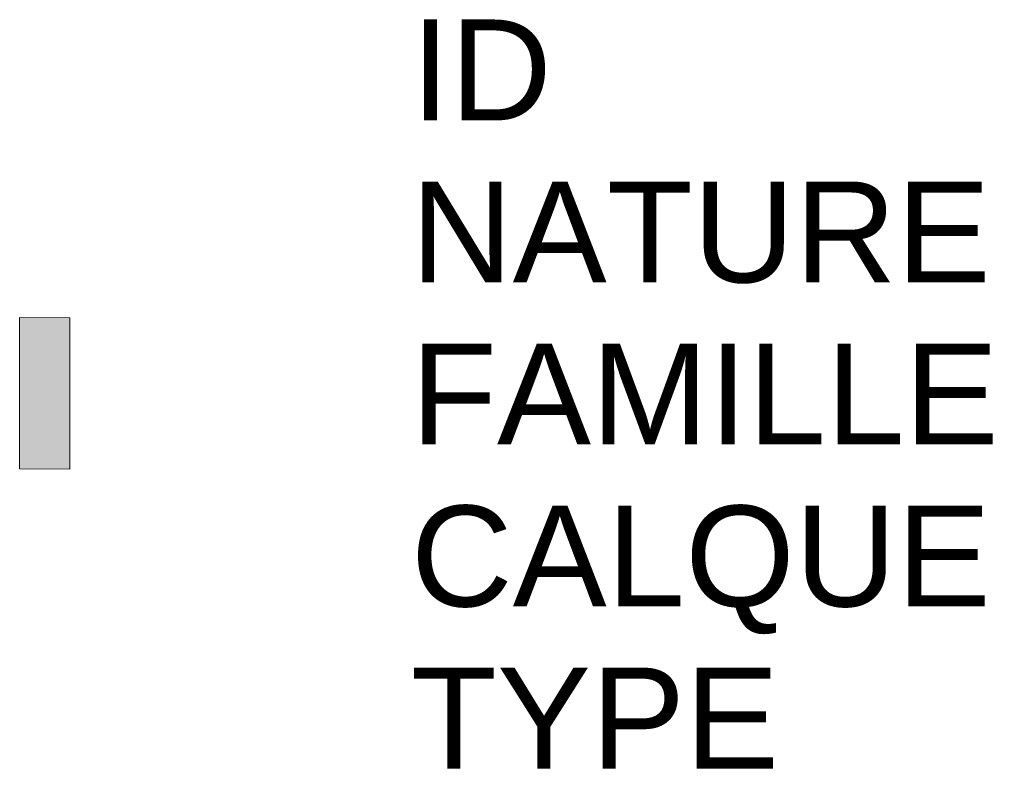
# Model space of a CAD drawing. Header units: metres. Extents: x 3143.05 to 3144.98, y 1901.51 to 1902.99.
import ezdxf

# ---------------------------------------------------------------- set-up
doc = ezdxf.new("R2010")
doc.units = ezdxf.units.M
doc.linetypes.add('Socle_Continu', pattern=[2.5, 2.5, 0])
doc.layers.add('EAUPL_SCT', color=5, linetype='Socle_Continu', lineweight=13, true_color=0x0000ff)
doc.styles.get("Standard").update_dxf_attribs({"font": 'arial.ttf'})

msp = doc.modelspace()

# ---------------------------------------------------------------- hatches: boundary and pattern name
at = {"layer": 'EAUPL_SCT', "linetype": 'Socle_Continu'}
msp.add_hatch(color=256, dxfattribs=at).paths.add_polyline_path([(3143.1493, 1902.4033), (3143.1492, 1902.1033), (3143.0492, 1902.1034), (3143.0493, 1902.4034)])

# ---------------------------------------------------------------- linework, layer by layer
at = {"layer": 'EAUPL_SCT', "linetype": 'Socle_Continu', "flags": 128}
msp.add_lwpolyline([(3143.0493, 1902.4034), (3143.1493, 1902.4033), (3143.1492, 1902.1033), (3143.0492, 1902.1034)], close=True, dxfattribs=at)

# ---------------------------------------------------------------- texts
at = {"layer": 'EAUPL_SCT', "linetype": 'Socle_Continu', "flags": 9}
for tag, p, s in [('ID', (3143.8245, 1902.7946), 'BP_0125'), ('NATURE', (3143.8245, 1902.4733), 'Extrémité de conduite'), ('FAMILLE', (3143.8245, 1902.152), 'Eau pluviale'), ('CALQUE', (3143.8245, 1901.8308), 'EAUPL_SCT'), ('TYPE', (3143.8245, 1901.5095), 'NR')]:
    msp.add_attdef(tag, p, s, height=0.2, dxfattribs=at)

doc.saveas('drawing.dxf')
